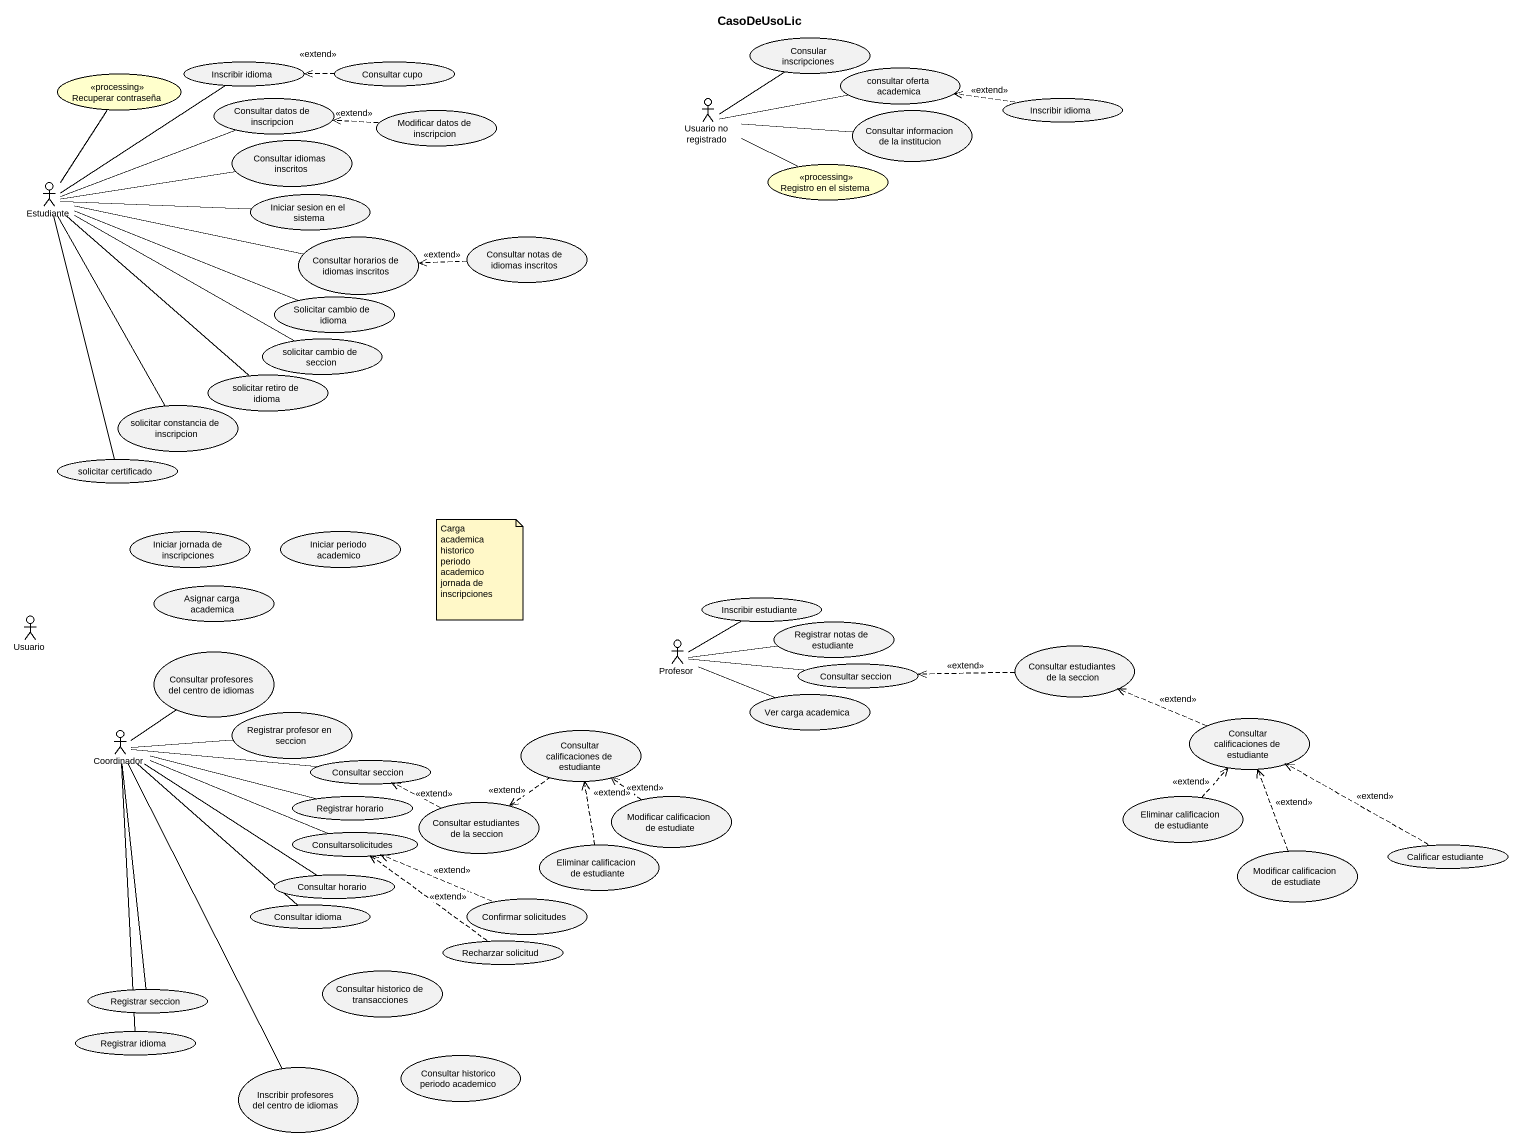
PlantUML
@startuml
title CasoDeUsoLic
usecase "Consular inscripciones" as Consular_inscripciones
usecase "Recuperar contraseña" as Recuperar_contraseña <<processing>> #FFFFCC
usecase "Inscribir idioma" as Inscribir_idioma
usecase "Consultar cupo" as Consultar_cupo
usecase "consultar oferta academica" as consultar_oferta_academica
usecase "Consultar datos de inscripcion" as Consultar_datos_de
usecase "Modificar datos de inscripcion" as Modificar_datos_de
actor "Usuario no registrado" as Usuario_no_registrado
usecase "Consultar informacion de la institucion" as Consultar_informacion_de_la
usecase "Inscribir idioma" as Inscribir_idioma_2
usecase "Consultar idiomas inscritos" as Consultar_idiomas_inscritos
usecase "Registro en el sistema" as Registro_en_el_sistema <<processing>> #FFFFCC
actor Estudiante
usecase "Iniciar sesion en el sistema" as Iniciar_sesion_en_el_sistema
usecase "Consultar horarios de idiomas inscritos" as Consultar_horarios_de
usecase "Consultar notas de idiomas inscritos" as Consultar_notas_de_idiomas
usecase "Solicitar cambio de idioma" as Solicitar_cambio_de_idioma
usecase "solicitar cambio de seccion" as solicitar_cambio_de_seccion
usecase "solicitar retiro de idioma" as solicitar_retiro_de_idioma
usecase "solicitar constancia de inscripcion" as solicitar_constancia_de
usecase "solicitar certificado" as solicitar_certificado
usecase "Iniciar jornada de inscripciones" as Iniciar_jornada_de
usecase "Iniciar periodo academico" as Iniciar_periodo_academico
usecase "Asignar carga academica" as Asignar_carga_academica
actor Usuario
usecase "Inscribir estudiante" as Inscribir_estudiante
usecase "Registrar notas de estudiante" as Registrar_notas_de
usecase "Consultar profesores del centro de idiomas" as Consultar_profesores_del
actor Profesor
usecase "Consultar seccion" as Consultar_seccion
usecase "Consultar estudiantes de la seccion" as Consultar_estudiantes_de_la
usecase "Ver carga academica" as Ver_carga_academica
actor Coordinador
usecase "Registrar profesor en seccion" as Registrar_profesor_en
usecase "Consultar calificaciones de estudiante" as Consultar_calificaciones_de
usecase "Consultar calificaciones de estudiante" as Consultar_calificaciones_de_2
usecase "Consultar seccion" as Consultar_seccion_2
usecase "Registrar horario" as Registrar_horario
usecase "Consultar estudiantes de la seccion" as Consultar_estudiantes_de_la_2
usecase "Modificar calificacion de estudiate" as Modificar_calificacion_de
usecase "Eliminar calificacion de estudiante" as Eliminar_calificacion_de
usecase Consultarsolicitudes
usecase "Eliminar calificacion de estudiante" as Eliminar_calificacion_de_2
usecase "Modificar calificacion de estudiate" as Modificar_calificacion_de_2
usecase "Calificar estudiante" as Calificar_estudiante
usecase "Consultar horario" as Consultar_horario
usecase "Confirmar solicitudes" as Confirmar_solicitudes
usecase "Consultar idioma" as Consultar_idioma
usecase "Recharzar solicitud" as Recharzar_solicitud
usecase "Consultar historico de transacciones" as Consultar_historico_de
usecase "Registrar seccion" as Registrar_seccion
usecase "Registrar idioma" as Registrar_idioma
usecase "Consultar historico periodo academico" as Consultar_historico_periodo
usecase "Inscribir profesores del centro de idiomas" as Inscribir_profesores_del
Consultar_cupo .left.> Inscribir_idioma : <<extend>>
Modificar_datos_de .left.> Consultar_datos_de : <<extend>>
Usuario_no_registrado -up- Consular_inscripciones
Usuario_no_registrado -right- consultar_oferta_academica
Usuario_no_registrado -right- Consultar_informacion_de_la
Usuario_no_registrado -right- Registro_en_el_sistema
Inscribir_idioma_2 .left.> consultar_oferta_academica : <<extend>>
Estudiante -up- Recuperar_contraseña
Estudiante -up- Inscribir_idioma
Estudiante -right- Consultar_datos_de
Estudiante -right- Consultar_idiomas_inscritos
Estudiante -right- Iniciar_sesion_en_el_sistema
Estudiante -right- Consultar_horarios_de
Estudiante -right- Solicitar_cambio_de_idioma
Estudiante -right- solicitar_cambio_de_seccion
Estudiante -- solicitar_retiro_de_idioma
Estudiante -- solicitar_constancia_de
Estudiante -- solicitar_certificado
Consultar_notas_de_idiomas .left.> Consultar_horarios_de : <<extend>>
Profesor -right- Inscribir_estudiante
Profesor -right- Registrar_notas_de
Profesor -right- Consultar_seccion
Profesor -right- Ver_carga_academica
Consultar_estudiantes_de_la .left.> Consultar_seccion : <<extend>>
Coordinador -up- Consultar_profesores_del
Coordinador -right- Registrar_profesor_en
Coordinador -right- Consultar_seccion_2
Coordinador -right- Registrar_horario
Coordinador -right- Consultarsolicitudes
Coordinador -- Consultar_horario
Coordinador -- Consultar_idioma
Coordinador -- Registrar_seccion
Coordinador -- Registrar_idioma
Coordinador -- Inscribir_profesores_del
Consultar_calificaciones_de ..> Consultar_estudiantes_de_la_2 : <<extend>>
Consultar_calificaciones_de_2 .left.> Consultar_estudiantes_de_la : <<extend>>
Consultar_estudiantes_de_la_2 .left.> Consultar_seccion_2 : <<extend>>
Modificar_calificacion_de .up.> Consultar_calificaciones_de : <<extend>>
Eliminar_calificacion_de .up.> Consultar_calificaciones_de_2 : <<extend>>
Eliminar_calificacion_de_2 .up.> Consultar_calificaciones_de : <<extend>>
Modificar_calificacion_de_2 .up.> Consultar_calificaciones_de_2 : <<extend>>
Calificar_estudiante .left.> Consultar_calificaciones_de_2 : <<extend>>
Confirmar_solicitudes .left.> Consultarsolicitudes : <<extend>>
Recharzar_solicitud .up.> Consultarsolicitudes : <<extend>>
note as N1
  Carga academica
  historico
  periodo academico
  jornada de inscripciones
end note
@enduml
